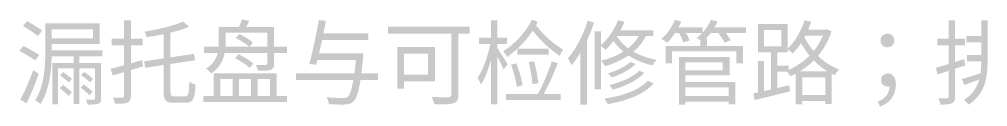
# Model space of a CAD drawing. Header units: millimetres. Extents: x -4600 to 229000, y -4300 to 19460.
# Drawn here: x 82466 to 85345, y -2528 to -2268 of the extents above; entities that cross this region are included whole.
import ezdxf

# ---------------------------------------------------------------- set-up
doc = ezdxf.new("R2010")
doc.units = ezdxf.units.MM
doc.header["$LTSCALE"] = 100
doc.layers.add('A-TEXT', color=7, linetype='Continuous', lineweight=18)

# ---------------------------------------------------------------- blocks, each defined once
blk = doc.blocks.new('A03_SHEET')
at = {"layer": 'A-TEXT'}
h = blk.add_hatch(color=256, dxfattribs=at)
edge = h.paths.add_edge_path()
edge.add_spline(control_points=[(2476.5, -2287.7), (2491.3, -2296.7), (2510.9, -2309.8), (2520.7, -2318)], knot_values=[0, 0, 0, 0, 1, 1, 1, 1], degree=3, periodic=0)
edge.add_line((2520.7, -2318), (2533.3, -2301.4))
edge.add_spline(control_points=[(2533.3, -2301.4), (2522.9, -2293.7), (2503.3, -2281.7), (2488.8, -2273.3)], knot_values=[0, 0, 0, 0, 1, 1, 1, 1], degree=3, periodic=0)
edge.add_line((2488.8, -2273.3), (2476.5, -2287.7))
h = blk.add_hatch(color=256, dxfattribs=at)
edge = h.paths.add_edge_path()
edge.add_line((2777.2, -2270.8), (2777.2, -2325.9))
edge.add_line((2777.2, -2325.9), (2740.1, -2325.9))
edge.add_line((2740.1, -2325.9), (2740.1, -2345))
edge.add_line((2740.1, -2345), (2777.2, -2345))
edge.add_line((2777.2, -2345), (2777.2, -2404.8))
edge.add_spline(control_points=[(2777.2, -2404.8), (2762.2, -2408.9), (2748.3, -2412.4), (2737.1, -2415.1)], knot_values=[0, 0, 0, 0, 1, 1, 1, 1], degree=3, periodic=0)
edge.add_line((2737.1, -2415.1), (2743.1, -2435.1))
edge.add_line((2743.1, -2435.1), (2777.2, -2425.2))
edge.add_line((2777.2, -2425.2), (2777.2, -2495.9))
edge.add_spline(control_points=[(2777.2, -2495.9), (2777.2, -2499.7), (2775.6, -2500.8), (2772, -2501.1)], knot_values=[0, 0, 0, 0, 1, 1, 1, 1], degree=3, periodic=0)
edge.add_spline(control_points=[(2772, -2501.1), (2768.5, -2501.1), (2756.5, -2501.4), (2743.7, -2500.8)], knot_values=[0, 0, 0, 0, 1, 1, 1, 1], degree=3, periodic=0)
edge.add_spline(control_points=[(2743.7, -2500.8), (2746.4, -2506), (2749.1, -2514.5), (2749.9, -2519.6)], knot_values=[0, 0, 0, 0, 1, 1, 1, 1], degree=3, periodic=0)
edge.add_spline(control_points=[(2749.9, -2519.6), (2768.8, -2519.6), (2779.9, -2519.4), (2787.3, -2516.1)], knot_values=[0, 0, 0, 0, 1, 1, 1, 1], degree=3, periodic=0)
edge.add_spline(control_points=[(2787.3, -2516.1), (2794.4, -2512.8), (2797.1, -2507.4), (2797.1, -2495.9)], knot_values=[0, 0, 0, 0, 1, 1, 1, 1], degree=3, periodic=0)
edge.add_line((2797.1, -2495.9), (2797.1, -2419.2))
edge.add_line((2797.1, -2419.2), (2833.4, -2408.3))
edge.add_line((2833.4, -2408.3), (2830.7, -2389.5))
edge.add_line((2830.7, -2389.5), (2797.1, -2399))
edge.add_line((2797.1, -2399), (2797.1, -2345))
edge.add_line((2797.1, -2345), (2831.8, -2345))
edge.add_line((2831.8, -2345), (2831.8, -2325.9))
edge.add_line((2831.8, -2325.9), (2797.1, -2325.9))
edge.add_line((2797.1, -2325.9), (2797.1, -2270.8))
edge.add_line((2797.1, -2270.8), (2777.2, -2270.8))
h = blk.add_hatch(color=256, dxfattribs=at)
edge = h.paths.add_edge_path()
edge.add_line((2836.7, -2393), (2840, -2412.4))
edge.add_line((2840, -2412.4), (2894.5, -2404))
edge.add_line((2894.5, -2404), (2894.5, -2483.4))
edge.add_spline(control_points=[(2894.5, -2483.4), (2894.5, -2509.3), (2900.8, -2516.6), (2923.7, -2516.6), (2928.4, -2516.6), (2955.7, -2516.6), (2960.6, -2516.6), (2982.4, -2516.6), (2987.6, -2503.3), (2989.8, -2462.3)], knot_values=[0, 0, 0, 0, 1, 1, 1, 2, 2, 2, 3, 3, 3, 3], degree=3, periodic=0)
edge.add_spline(control_points=[(2989.8, -2462.3), (2984, -2461), (2975.9, -2457.2), (2970.9, -2453.3)], knot_values=[0, 0, 0, 0, 1, 1, 1, 1], degree=3, periodic=0)
edge.add_spline(control_points=[(2970.9, -2453.3), (2969.8, -2488.5), (2968.5, -2497.3), (2959.2, -2497.3), (2953.5, -2497.3), (2930.8, -2497.3), (2926.5, -2497.3), (2916.6, -2497.3), (2915, -2495.1), (2915, -2483.4)], knot_values=[0, 0, 0, 0, 1, 1, 1, 2, 2, 2, 3, 3, 3, 3], degree=3, periodic=0)
edge.add_line((2915, -2483.4), (2915, -2401))
edge.add_line((2915, -2401), (2988.4, -2389.8))
edge.add_line((2988.4, -2389.8), (2985.1, -2370.9))
edge.add_line((2985.1, -2370.9), (2915, -2381.3))
edge.add_line((2915, -2381.3), (2915, -2307.6))
edge.add_spline(control_points=[(2915, -2307.6), (2935.5, -2302.5), (2954.8, -2296.7), (2970.1, -2290.2)], knot_values=[0, 0, 0, 0, 1, 1, 1, 1], degree=3, periodic=0)
edge.add_line((2970.1, -2290.2), (2952.7, -2274.6))
edge.add_spline(control_points=[(2952.7, -2274.6), (2926.7, -2286.6), (2879.3, -2297.8), (2837.8, -2304.6)], knot_values=[0, 0, 0, 0, 1, 1, 1, 1], degree=3, periodic=0)
edge.add_spline(control_points=[(2837.8, -2304.6), (2840.2, -2309.3), (2843.2, -2316.6), (2844.3, -2321.3)], knot_values=[0, 0, 0, 0, 1, 1, 1, 1], degree=3, periodic=0)
edge.add_spline(control_points=[(2844.3, -2321.3), (2860.4, -2318.8), (2877.6, -2315.8), (2894.5, -2312.3)], knot_values=[0, 0, 0, 0, 1, 1, 1, 1], degree=3, periodic=0)
edge.add_line((2894.5, -2312.3), (2894.5, -2384.3))
edge.add_line((2894.5, -2384.3), (2836.7, -2393))
h = blk.add_hatch(color=256, dxfattribs=at)
edge = h.paths.add_edge_path()
edge.add_spline(control_points=[(3127.3, -2268.1), (3125.4, -2274.6), (3121.8, -2283.6), (3118.3, -2291.3)], knot_values=[0, 0, 0, 0, 1, 1, 1, 1], degree=3, periodic=0)
edge.add_line((3118.3, -2291.3), (3058.5, -2291.3))
edge.add_line((3058.5, -2291.3), (3058.5, -2339.3))
edge.add_line((3058.5, -2339.3), (3058.3, -2349.9))
edge.add_line((3058.3, -2349.9), (3014.6, -2349.9))
edge.add_line((3014.6, -2349.9), (3014.6, -2367.9))
edge.add_line((3014.6, -2367.9), (3055.5, -2367.9))
edge.add_spline(control_points=[(3055.5, -2367.9), (3051.4, -2384.6), (3041.9, -2401.5), (3020.9, -2414.9)], knot_values=[0, 0, 0, 0, 1, 1, 1, 1], degree=3, periodic=0)
edge.add_spline(control_points=[(3020.9, -2414.9), (3025.2, -2417.6), (3032.9, -2425.2), (3035.9, -2429.3)], knot_values=[0, 0, 0, 0, 1, 1, 1, 1], degree=3, periodic=0)
edge.add_spline(control_points=[(3035.9, -2429.3), (3061, -2413), (3071.9, -2390.3), (3076.3, -2367.9)], knot_values=[0, 0, 0, 0, 1, 1, 1, 1], degree=3, periodic=0)
edge.add_line((3076.3, -2367.9), (3202.9, -2367.9))
edge.add_line((3202.9, -2367.9), (3202.9, -2399.9))
edge.add_spline(control_points=[(3202.9, -2399.9), (3202.9, -2402.9), (3201.8, -2404), (3198, -2404)], knot_values=[0, 0, 0, 0, 1, 1, 1, 1], degree=3, periodic=0)
edge.add_spline(control_points=[(3198, -2404), (3194.4, -2404.2), (3181.9, -2404.2), (3168.8, -2404)], knot_values=[0, 0, 0, 0, 1, 1, 1, 1], degree=3, periodic=0)
edge.add_spline(control_points=[(3168.8, -2404), (3171.8, -2408.9), (3174.5, -2416.2), (3175.3, -2421.4)], knot_values=[0, 0, 0, 0, 1, 1, 1, 1], degree=3, periodic=0)
edge.add_spline(control_points=[(3175.3, -2421.4), (3193.9, -2421.4), (3205.9, -2421.4), (3213.2, -2418.4), (3220.9, -2415.4), (3223.3, -2410), (3223.3, -2400.1)], knot_values=[0, 0, 0, 0, 1, 1, 1, 2, 2, 2, 2], degree=3, periodic=0)
edge.add_line((3223.3, -2400.1), (3223.3, -2367.9))
edge.add_line((3223.3, -2367.9), (3261.5, -2367.9))
edge.add_line((3261.5, -2367.9), (3261.5, -2349.9))
edge.add_line((3261.5, -2349.9), (3223.3, -2349.9))
edge.add_line((3223.3, -2349.9), (3223.3, -2291.3))
edge.add_line((3223.3, -2291.3), (3140.4, -2291.3))
edge.add_line((3140.4, -2291.3), (3149.4, -2272.4))
edge.add_line((3149.4, -2272.4), (3127.3, -2268.1))
edge = h.paths.add_edge_path(flags=0)
edge.add_spline(control_points=[(3109, -2323.5), (3123.5, -2330.6), (3140.9, -2341.7), (3149.4, -2349.9)], knot_values=[0, 0, 0, 0, 1, 1, 1, 1], degree=3, periodic=0)
edge.add_line((3149.4, -2349.9), (3078.7, -2349.9))
edge.add_line((3078.7, -2349.9), (3079, -2339.6))
edge.add_line((3079, -2339.6), (3079, -2308.2))
edge.add_line((3079, -2308.2), (3202.9, -2308.2))
edge.add_line((3202.9, -2308.2), (3202.9, -2349.9))
edge.add_line((3202.9, -2349.9), (3149.9, -2349.9))
edge.add_line((3149.9, -2349.9), (3160.3, -2337.4))
edge.add_spline(control_points=[(3160.3, -2337.4), (3151.3, -2328.9), (3133.6, -2318.3), (3119.1, -2311.7)], knot_values=[0, 0, 0, 0, 1, 1, 1, 1], degree=3, periodic=0)
edge.add_line((3119.1, -2311.7), (3109, -2323.5))
edge = h.paths.add_edge_path(flags=0)
edge.add_spline(control_points=[(3107.1, -2383.8), (3122.4, -2391.7), (3141.5, -2404), (3150.8, -2412.7)], knot_values=[0, 0, 0, 0, 1, 1, 1, 1], degree=3, periodic=0)
edge.add_line((3150.8, -2412.7), (3161.1, -2399.6))
edge.add_spline(control_points=[(3161.1, -2399.6), (3151.8, -2390.9), (3132.5, -2379.4), (3117.5, -2372)], knot_values=[0, 0, 0, 0, 1, 1, 1, 1], degree=3, periodic=0)
edge.add_line((3117.5, -2372), (3107.1, -2383.8))
h = blk.add_hatch(color=256, dxfattribs=at)
edge = h.paths.add_edge_path()
edge.add_spline(control_points=[(3356.2, -2270.3), (3349.1, -2311.2), (3336.8, -2367.9), (3327.6, -2401.2)], knot_values=[0, 0, 0, 0, 1, 1, 1, 1], degree=3, periodic=0)
edge.add_line((3327.6, -2401.2), (3348.6, -2403.1))
edge.add_line((3348.6, -2403.1), (3352.1, -2388.9))
edge.add_line((3352.1, -2388.9), (3466.4, -2388.9))
edge.add_spline(control_points=[(3466.4, -2388.9), (3464.8, -2404.2), (3463.4, -2417.3), (3461.8, -2429.1)], knot_values=[0, 0, 0, 0, 1, 1, 1, 1], degree=3, periodic=0)
edge.add_line((3461.8, -2429.1), (3288.3, -2429.1))
edge.add_line((3288.3, -2429.1), (3288.3, -2448.4))
edge.add_line((3288.3, -2448.4), (3458.8, -2448.4))
edge.add_spline(control_points=[(3458.8, -2448.4), (3453.9, -2477.9), (3448.4, -2493.2), (3441.9, -2498.9)], knot_values=[0, 0, 0, 0, 1, 1, 1, 1], degree=3, periodic=0)
edge.add_spline(control_points=[(3441.9, -2498.9), (3438.3, -2501.9), (3434.5, -2502.2), (3427.7, -2502.2), (3420.1, -2502.2), (3399.6, -2502.2), (3378.9, -2500)], knot_values=[0, 0, 0, 0, 1, 1, 1, 2, 2, 2, 2], degree=3, periodic=0)
edge.add_spline(control_points=[(3378.9, -2500), (3382.7, -2505.7), (3385.4, -2514.5), (3385.9, -2520.5)], knot_values=[0, 0, 0, 0, 1, 1, 1, 1], degree=3, periodic=0)
edge.add_spline(control_points=[(3385.9, -2520.5), (3405.6, -2521.8), (3425.2, -2522.1), (3435.1, -2521.6)], knot_values=[0, 0, 0, 0, 1, 1, 1, 1], degree=3, periodic=0)
edge.add_spline(control_points=[(3435.1, -2521.6), (3446, -2520.7), (3452.5, -2518.8), (3459.6, -2512), (3468.3, -2503.5), (3474.4, -2485.3), (3480.1, -2448.4)], knot_values=[0, 0, 0, 0, 1, 1, 1, 2, 2, 2, 2], degree=3, periodic=0)
edge.add_line((3480.1, -2448.4), (3532.5, -2448.4))
edge.add_line((3532.5, -2448.4), (3532.5, -2429.1))
edge.add_line((3532.5, -2429.1), (3482.5, -2429.1))
edge.add_spline(control_points=[(3482.5, -2429.1), (3484.4, -2414.9), (3486.1, -2398.8), (3488, -2379.9), (3488.3, -2376.9), (3488.8, -2369.8), (3488.8, -2369.8)], knot_values=[0, 0, 0, 0, 1, 1, 1, 2, 2, 2, 2], degree=3, periodic=0)
edge.add_line((3488.8, -2369.8), (3356.8, -2369.8))
edge.add_line((3356.8, -2369.8), (3365.8, -2329.5))
edge.add_line((3365.8, -2329.5), (3503.8, -2329.5))
edge.add_line((3503.8, -2329.5), (3503.8, -2309.8))
edge.add_line((3503.8, -2309.8), (3369.8, -2309.8))
edge.add_line((3369.8, -2309.8), (3377.2, -2272.4))
edge.add_line((3377.2, -2272.4), (3356.2, -2270.3))
h = blk.add_hatch(color=256, dxfattribs=at)
edge = h.paths.add_edge_path()
edge.add_line((3868.1, -2270.8), (3868.1, -2322.6))
edge.add_line((3868.1, -2322.6), (3832.6, -2322.6))
edge.add_line((3832.6, -2322.6), (3832.6, -2341.7))
edge.add_line((3832.6, -2341.7), (3866.2, -2341.7))
edge.add_spline(control_points=[(3866.2, -2341.7), (3858.8, -2377.8), (3843.5, -2420.1), (3828.2, -2442.4)], knot_values=[0, 0, 0, 0, 1, 1, 1, 1], degree=3, periodic=0)
edge.add_spline(control_points=[(3828.2, -2442.4), (3831.5, -2447.3), (3836.4, -2456.3), (3838.6, -2462.3)], knot_values=[0, 0, 0, 0, 1, 1, 1, 1], degree=3, periodic=0)
edge.add_spline(control_points=[(3838.6, -2462.3), (3849.5, -2445.4), (3859.9, -2418.1), (3868.1, -2389.8)], knot_values=[0, 0, 0, 0, 1, 1, 1, 1], degree=3, periodic=0)
edge.add_line((3868.1, -2389.8), (3868.1, -2521.6))
edge.add_line((3868.1, -2521.6), (3886.9, -2521.6))
edge.add_line((3886.9, -2521.6), (3886.9, -2379.4))
edge.add_spline(control_points=[(3886.9, -2379.4), (3894, -2392.8), (3901.9, -2408.6), (3905.5, -2417.1)], knot_values=[0, 0, 0, 0, 1, 1, 1, 1], degree=3, periodic=0)
edge.add_line((3905.5, -2417.1), (3917.7, -2402.6))
edge.add_spline(control_points=[(3917.7, -2402.6), (3913.6, -2394.4), (3893.2, -2362.2), (3886.9, -2352.9)], knot_values=[0, 0, 0, 0, 1, 1, 1, 1], degree=3, periodic=0)
edge.add_line((3886.9, -2352.9), (3886.9, -2341.7))
edge.add_line((3886.9, -2341.7), (3915.3, -2341.7))
edge.add_line((3915.3, -2341.7), (3915.3, -2322.6))
edge.add_line((3915.3, -2322.6), (3886.9, -2322.6))
edge.add_line((3886.9, -2322.6), (3886.9, -2270.8))
edge.add_line((3886.9, -2270.8), (3868.1, -2270.8))
h = blk.add_hatch(color=256, dxfattribs=at)
edge = h.paths.add_edge_path()
edge.add_spline(control_points=[(3989.5, -2268.9), (3970.9, -2307.4), (3938.5, -2342), (3904.1, -2363)], knot_values=[0, 0, 0, 0, 1, 1, 1, 1], degree=3, periodic=0)
edge.add_spline(control_points=[(3904.1, -2363), (3907.9, -2367.1), (3913.9, -2375.9), (3916.4, -2379.9)], knot_values=[0, 0, 0, 0, 1, 1, 1, 1], degree=3, periodic=0)
edge.add_spline(control_points=[(3916.4, -2379.9), (3944.2, -2360.6), (3971.5, -2333.3), (3992.2, -2301.9)], knot_values=[0, 0, 0, 0, 1, 1, 1, 1], degree=3, periodic=0)
edge.add_spline(control_points=[(3992.2, -2301.9), (4013.2, -2329.2), (4044.6, -2358.7), (4072.2, -2376.9)], knot_values=[0, 0, 0, 0, 1, 1, 1, 1], degree=3, periodic=0)
edge.add_spline(control_points=[(4072.2, -2376.9), (4074.4, -2371.5), (4079, -2363.3), (4082.8, -2358.4)], knot_values=[0, 0, 0, 0, 1, 1, 1, 1], degree=3, periodic=0)
edge.add_spline(control_points=[(4082.8, -2358.4), (4055, -2342), (4020.9, -2312), (4002, -2285.5)], knot_values=[0, 0, 0, 0, 1, 1, 1, 1], degree=3, periodic=0)
edge.add_line((4002, -2285.5), (4007.5, -2275.4))
edge.add_line((4007.5, -2275.4), (3989.5, -2268.9))
h.paths.add_polyline_path([(3946.9, -2355.4), (3946.9, -2373.1), (4039.4, -2373.1), (4039.4, -2355.4), (3946.9, -2355.4)], flags=0)
h = blk.add_hatch(color=256, dxfattribs=at)
edge = h.paths.add_edge_path()
edge.add_spline(control_points=[(4155.7, -2272.4), (4142.3, -2314.7), (4120.7, -2356.5), (4097, -2383.8)], knot_values=[0, 0, 0, 0, 1, 1, 1, 1], degree=3, periodic=0)
edge.add_spline(control_points=[(4097, -2383.8), (4100.3, -2388.9), (4105.7, -2399.9), (4107.6, -2404.8)], knot_values=[0, 0, 0, 0, 1, 1, 1, 1], degree=3, periodic=0)
edge.add_spline(control_points=[(4107.6, -2404.8), (4116.6, -2394.1), (4125.6, -2381.6), (4133.8, -2367.7)], knot_values=[0, 0, 0, 0, 1, 1, 1, 1], degree=3, periodic=0)
edge.add_line((4133.8, -2367.7), (4133.8, -2521.8))
edge.add_line((4133.8, -2521.8), (4153.2, -2521.8))
edge.add_line((4153.2, -2521.8), (4153.2, -2331.4))
edge.add_spline(control_points=[(4153.2, -2331.4), (4161.4, -2314.2), (4168.8, -2295.9), (4174.5, -2277.6)], knot_values=[0, 0, 0, 0, 1, 1, 1, 1], degree=3, periodic=0)
edge.add_line((4174.5, -2277.6), (4155.7, -2272.4))
h = blk.add_hatch(color=256, dxfattribs=at)
edge = h.paths.add_edge_path()
edge.add_line((4176.7, -2303.3), (4176.7, -2476.5))
edge.add_line((4176.7, -2476.5), (4195, -2476.5))
edge.add_line((4195, -2476.5), (4195, -2348))
edge.add_spline(control_points=[(4195, -2348), (4199.6, -2350.8), (4205.9, -2355.7), (4208.9, -2358.7)], knot_values=[0, 0, 0, 0, 1, 1, 1, 1], degree=3, periodic=0)
edge.add_spline(control_points=[(4208.9, -2358.7), (4217.1, -2351.3), (4225, -2342.6), (4232.3, -2332.5)], knot_values=[0, 0, 0, 0, 1, 1, 1, 1], degree=3, periodic=0)
edge.add_spline(control_points=[(4232.3, -2332.5), (4240, -2343.4), (4249.8, -2354.3), (4261.8, -2364.1)], knot_values=[0, 0, 0, 0, 1, 1, 1, 1], degree=3, periodic=0)
edge.add_spline(control_points=[(4261.8, -2364.1), (4242.7, -2376.4), (4220.3, -2385.1), (4195.5, -2391.4)], knot_values=[0, 0, 0, 0, 1, 1, 1, 1], degree=3, periodic=0)
edge.add_spline(control_points=[(4195.5, -2391.4), (4199, -2395.2), (4205.3, -2403.4), (4207.5, -2407.8)], knot_values=[0, 0, 0, 0, 1, 1, 1, 1], degree=3, periodic=0)
edge.add_spline(control_points=[(4207.5, -2407.8), (4233.2, -2399.9), (4256.9, -2389.5), (4277.1, -2375.6)], knot_values=[0, 0, 0, 0, 1, 1, 1, 1], degree=3, periodic=0)
edge.add_spline(control_points=[(4277.1, -2375.6), (4296.5, -2388.4), (4320.2, -2398.8), (4348.6, -2405.3)], knot_values=[0, 0, 0, 0, 1, 1, 1, 1], degree=3, periodic=0)
edge.add_spline(control_points=[(4348.6, -2405.3), (4351, -2400.1), (4356.2, -2392.8), (4360, -2388.7)], knot_values=[0, 0, 0, 0, 1, 1, 1, 1], degree=3, periodic=0)
edge.add_spline(control_points=[(4360, -2388.7), (4333.3, -2383.8), (4310.4, -2375), (4291.8, -2364.4)], knot_values=[0, 0, 0, 0, 1, 1, 1, 1], degree=3, periodic=0)
edge.add_spline(control_points=[(4291.8, -2364.4), (4307.1, -2351.3), (4319.6, -2336), (4328.9, -2317.7)], knot_values=[0, 0, 0, 0, 1, 1, 1, 1], degree=3, periodic=0)
edge.add_line((4328.9, -2317.7), (4351.3, -2317.7))
edge.add_line((4351.3, -2317.7), (4351.3, -2300.5))
edge.add_line((4351.3, -2300.5), (4253.1, -2300.5))
edge.add_spline(control_points=[(4253.1, -2300.5), (4257.7, -2292.4), (4261.5, -2283.9), (4265.1, -2275.4)], knot_values=[0, 0, 0, 0, 1, 1, 1, 1], degree=3, periodic=0)
edge.add_line((4265.1, -2275.4), (4246.2, -2270.5))
edge.add_spline(control_points=[(4246.2, -2270.5), (4235.1, -2299.2), (4216.2, -2326.7), (4195, -2345)], knot_values=[0, 0, 0, 0, 1, 1, 1, 1], degree=3, periodic=0)
edge.add_line((4195, -2345), (4195, -2303.3))
edge.add_line((4195, -2303.3), (4176.7, -2303.3))
edge = h.paths.add_edge_path(flags=0)
edge.add_spline(control_points=[(4308.7, -2421.1), (4290.2, -2440.5), (4254.2, -2455.8), (4219.5, -2463.7)], knot_values=[0, 0, 0, 0, 1, 1, 1, 1], degree=3, periodic=0)
edge.add_spline(control_points=[(4219.5, -2463.7), (4223.6, -2467.5), (4227.7, -2473.3), (4230.2, -2477.4)], knot_values=[0, 0, 0, 0, 1, 1, 1, 1], degree=3, periodic=0)
edge.add_spline(control_points=[(4230.2, -2477.4), (4267, -2467.5), (4303.3, -2450.3), (4324, -2427.4)], knot_values=[0, 0, 0, 0, 1, 1, 1, 1], degree=3, periodic=0)
edge.add_line((4324, -2427.4), (4308.7, -2421.1))
edge = h.paths.add_edge_path(flags=0)
edge.add_spline(control_points=[(4282.5, -2394.7), (4267.8, -2408.9), (4240.2, -2421.7), (4216, -2429.1)], knot_values=[0, 0, 0, 0, 1, 1, 1, 1], degree=3, periodic=0)
edge.add_spline(control_points=[(4216, -2429.1), (4219.8, -2432.3), (4224.7, -2437.2), (4227.4, -2441.3)], knot_values=[0, 0, 0, 0, 1, 1, 1, 1], degree=3, periodic=0)
edge.add_spline(control_points=[(4227.4, -2441.3), (4253.3, -2432.6), (4281.4, -2418.4), (4298.1, -2401.2)], knot_values=[0, 0, 0, 0, 1, 1, 1, 1], degree=3, periodic=0)
edge.add_line((4298.1, -2401.2), (4282.5, -2394.7))
edge = h.paths.add_edge_path(flags=0)
edge.add_line((4243, -2317.7), (4307.4, -2317.7))
edge.add_spline(control_points=[(4307.4, -2317.7), (4299.5, -2331.9), (4288.8, -2343.9), (4276, -2354)], knot_values=[0, 0, 0, 0, 1, 1, 1, 1], degree=3, periodic=0)
edge.add_spline(control_points=[(4276, -2354), (4261.3, -2343.1), (4250.1, -2330.8), (4242.4, -2318.6)], knot_values=[0, 0, 0, 0, 1, 1, 1, 1], degree=3, periodic=0)
edge.add_line((4242.4, -2318.6), (4243, -2317.7))
h = blk.add_hatch(color=256, dxfattribs=at)
edge = h.paths.add_edge_path()
edge.add_spline(control_points=[(4522.1, -2269.4), (4516.6, -2283.1), (4508.2, -2296.2), (4497.8, -2307.4)], knot_values=[0, 0, 0, 0, 1, 1, 1, 1], degree=3, periodic=0)
edge.add_line((4497.8, -2307.4), (4497.8, -2291.8))
edge.add_line((4497.8, -2291.8), (4425.8, -2291.8))
edge.add_spline(control_points=[(4425.8, -2291.8), (4428.8, -2286.1), (4431.5, -2280.4), (4434, -2274.6)], knot_values=[0, 0, 0, 0, 1, 1, 1, 1], degree=3, periodic=0)
edge.add_line((4434, -2274.6), (4414.9, -2269.4))
edge.add_spline(control_points=[(4414.9, -2269.4), (4406.4, -2291), (4391.4, -2312.3), (4375.3, -2326.5)], knot_values=[0, 0, 0, 0, 1, 1, 1, 1], degree=3, periodic=0)
edge.add_spline(control_points=[(4375.3, -2326.5), (4379.9, -2328.9), (4388.4, -2334.7), (4392.2, -2337.7)], knot_values=[0, 0, 0, 0, 1, 1, 1, 1], degree=3, periodic=0)
edge.add_spline(control_points=[(4392.2, -2337.7), (4400.1, -2329.7), (4408.3, -2319.6), (4415.7, -2308.5)], knot_values=[0, 0, 0, 0, 1, 1, 1, 1], degree=3, periodic=0)
edge.add_line((4415.7, -2308.5), (4427.1, -2308.5))
edge.add_spline(control_points=[(4427.1, -2308.5), (4432.6, -2317.7), (4438.1, -2329.2), (4440, -2336.6)], knot_values=[0, 0, 0, 0, 1, 1, 1, 1], degree=3, periodic=0)
edge.add_line((4440, -2336.6), (4458.8, -2331.1))
edge.add_spline(control_points=[(4458.8, -2331.1), (4456.6, -2324.8), (4452.5, -2316.4), (4447.9, -2308.5)], knot_values=[0, 0, 0, 0, 1, 1, 1, 1], degree=3, periodic=0)
edge.add_line((4447.9, -2308.5), (4496.7, -2308.5))
edge.add_spline(control_points=[(4496.7, -2308.5), (4491.3, -2314.2), (4485.5, -2319.4), (4479.5, -2323.7)], knot_values=[0, 0, 0, 0, 1, 1, 1, 1], degree=3, periodic=0)
edge.add_line((4479.5, -2323.7), (4490.7, -2329.7))
edge.add_line((4490.7, -2329.7), (4490.7, -2347.5))
edge.add_line((4490.7, -2347.5), (4387.3, -2347.5))
edge.add_line((4387.3, -2347.5), (4387.3, -2398.8))
edge.add_line((4387.3, -2398.8), (4406.7, -2398.8))
edge.add_line((4406.7, -2398.8), (4406.7, -2363.6))
edge.add_line((4406.7, -2363.6), (4597.7, -2363.6))
edge.add_line((4597.7, -2363.6), (4597.7, -2398.8))
edge.add_line((4597.7, -2398.8), (4617.6, -2398.8))
edge.add_line((4617.6, -2398.8), (4617.6, -2347.5))
edge.add_line((4617.6, -2347.5), (4510.6, -2347.5))
edge.add_line((4510.6, -2347.5), (4510.6, -2325.9))
edge.add_line((4510.6, -2325.9), (4506.3, -2325.9))
edge.add_spline(control_points=[(4506.3, -2325.9), (4511.7, -2320.7), (4516.9, -2314.7), (4521.8, -2308.5)], knot_values=[0, 0, 0, 0, 1, 1, 1, 1], degree=3, periodic=0)
edge.add_line((4521.8, -2308.5), (4543.7, -2308.5))
edge.add_spline(control_points=[(4543.7, -2308.5), (4551.3, -2317.7), (4558.9, -2329.7), (4562.5, -2337.4)], knot_values=[0, 0, 0, 0, 1, 1, 1, 1], degree=3, periodic=0)
edge.add_line((4562.5, -2337.4), (4581, -2331.1))
edge.add_spline(control_points=[(4581, -2331.1), (4578, -2324.8), (4572.3, -2316.1), (4566, -2308.5)], knot_values=[0, 0, 0, 0, 1, 1, 1, 1], degree=3, periodic=0)
edge.add_line((4566, -2308.5), (4626.1, -2308.5))
edge.add_line((4626.1, -2308.5), (4626.1, -2291.8))
edge.add_line((4626.1, -2291.8), (4533, -2291.8))
edge.add_spline(control_points=[(4533, -2291.8), (4536.3, -2286.1), (4539.3, -2280.4), (4541.7, -2274.4)], knot_values=[0, 0, 0, 0, 1, 1, 1, 1], degree=3, periodic=0)
edge.add_line((4541.7, -2274.4), (4522.1, -2269.4))
h = blk.add_hatch(color=256, dxfattribs=at)
edge = h.paths.add_edge_path()
edge.add_line((4648.2, -2488.5), (4651.7, -2508.5))
edge.add_spline(control_points=[(4651.7, -2508.5), (4680.6, -2501.6), (4719.9, -2492.1), (4757.3, -2482.5)], knot_values=[0, 0, 0, 0, 1, 1, 1, 1], degree=3, periodic=0)
edge.add_line((4757.3, -2482.5), (4755.4, -2464.3))
edge.add_line((4755.4, -2464.3), (4719.4, -2472.7))
edge.add_line((4719.4, -2472.7), (4719.4, -2423.9))
edge.add_line((4719.4, -2423.9), (4748.3, -2423.9))
edge.add_spline(control_points=[(4748.3, -2423.9), (4752.1, -2427.7), (4755.9, -2433.4), (4758.1, -2437.5)], knot_values=[0, 0, 0, 0, 1, 1, 1, 1], degree=3, periodic=0)
edge.add_spline(control_points=[(4758.1, -2437.5), (4763.6, -2435.1), (4769, -2432.6), (4774.5, -2429.6)], knot_values=[0, 0, 0, 0, 1, 1, 1, 1], degree=3, periodic=0)
edge.add_line((4774.5, -2429.6), (4774.5, -2521.3))
edge.add_line((4774.5, -2521.3), (4793.6, -2521.3))
edge.add_line((4793.6, -2521.3), (4793.6, -2511.2))
edge.add_line((4793.6, -2511.2), (4862.3, -2511.2))
edge.add_line((4862.3, -2511.2), (4862.3, -2520.5))
edge.add_line((4862.3, -2520.5), (4881.7, -2520.5))
edge.add_line((4881.7, -2520.5), (4881.7, -2430.2))
edge.add_line((4881.7, -2430.2), (4890.5, -2434.2))
edge.add_spline(control_points=[(4890.5, -2434.2), (4893.5, -2428.8), (4899.2, -2420.9), (4903.3, -2417.1)], knot_values=[0, 0, 0, 0, 1, 1, 1, 1], degree=3, periodic=0)
edge.add_spline(control_points=[(4903.3, -2417.1), (4878.4, -2407.8), (4857.7, -2393.3), (4840.5, -2376.7)], knot_values=[0, 0, 0, 0, 1, 1, 1, 1], degree=3, periodic=0)
edge.add_spline(control_points=[(4840.5, -2376.7), (4858, -2356.2), (4871.9, -2331.9), (4880.9, -2303.5)], knot_values=[0, 0, 0, 0, 1, 1, 1, 1], degree=3, periodic=0)
edge.add_line((4880.9, -2303.5), (4868.1, -2297.8))
edge.add_line((4868.1, -2297.8), (4864.3, -2298.6))
edge.add_line((4864.3, -2298.6), (4811.3, -2298.6))
edge.add_spline(control_points=[(4811.3, -2298.6), (4814.6, -2291), (4817.3, -2283.4), (4820.1, -2275.4)], knot_values=[0, 0, 0, 0, 1, 1, 1, 1], degree=3, periodic=0)
edge.add_line((4820.1, -2275.4), (4800.7, -2270.5))
edge.add_spline(control_points=[(4800.7, -2270.5), (4790.3, -2303.5), (4772.3, -2334.7), (4750.8, -2354.8)], knot_values=[0, 0, 0, 0, 1, 1, 1, 1], degree=3, periodic=0)
edge.add_line((4750.8, -2354.8), (4750.8, -2282.3))
edge.add_line((4750.8, -2282.3), (4662.1, -2282.3))
edge.add_line((4662.1, -2282.3), (4662.1, -2366.3))
edge.add_line((4662.1, -2366.3), (4700.8, -2366.3))
edge.add_line((4700.8, -2366.3), (4700.8, -2477.1))
edge.add_line((4700.8, -2477.1), (4679.5, -2482))
edge.add_line((4679.5, -2482), (4679.5, -2392))
edge.add_line((4679.5, -2392), (4662.1, -2392))
edge.add_line((4662.1, -2392), (4662.1, -2485.8))
edge.add_line((4662.1, -2485.8), (4648.2, -2488.5))
edge = h.paths.add_edge_path(flags=0)
edge.add_spline(control_points=[(4815.1, -2376.1), (4796.9, -2394.7), (4775.3, -2409.1), (4753.5, -2418.7)], knot_values=[0, 0, 0, 0, 1, 1, 1, 1], degree=3, periodic=0)
edge.add_line((4753.5, -2418.7), (4753.5, -2405.6))
edge.add_line((4753.5, -2405.6), (4719.4, -2405.6))
edge.add_line((4719.4, -2405.6), (4719.4, -2366.3))
edge.add_line((4719.4, -2366.3), (4750.8, -2366.3))
edge.add_line((4750.8, -2366.3), (4750.8, -2357.6))
edge.add_spline(control_points=[(4750.8, -2357.6), (4755.4, -2360.8), (4762.2, -2366.6), (4765.2, -2369.8)], knot_values=[0, 0, 0, 0, 1, 1, 1, 1], degree=3, periodic=0)
edge.add_spline(control_points=[(4765.2, -2369.8), (4773.9, -2361.1), (4782.4, -2350.5), (4790, -2338.5)], knot_values=[0, 0, 0, 0, 1, 1, 1, 1], degree=3, periodic=0)
edge.add_spline(control_points=[(4790, -2338.5), (4796.9, -2350.8), (4805, -2363.6), (4815.1, -2376.1)], knot_values=[0, 0, 0, 0, 1, 1, 1, 1], degree=3, periodic=0)
h.paths.add_polyline_path([(4793.6, -2493.2), (4793.6, -2440.5), (4862.3, -2440.5), (4862.3, -2493.2), (4793.6, -2493.2)], flags=0)
edge = h.paths.add_edge_path(flags=0)
edge.add_spline(control_points=[(4786.8, -2422.8), (4801.2, -2413.8), (4815.4, -2403.1), (4828, -2390.3)], knot_values=[0, 0, 0, 0, 1, 1, 1, 1], degree=3, periodic=0)
edge.add_spline(control_points=[(4828, -2390.3), (4839.7, -2402.3), (4853.1, -2413.5), (4868.3, -2422.8)], knot_values=[0, 0, 0, 0, 1, 1, 1, 1], degree=3, periodic=0)
edge.add_line((4868.3, -2422.8), (4786.8, -2422.8))
edge = h.paths.add_edge_path(flags=0)
edge.add_spline(control_points=[(4855.3, -2316.6), (4848.2, -2333.6), (4838.6, -2348.8), (4827.4, -2362.5)], knot_values=[0, 0, 0, 0, 1, 1, 1, 1], degree=3, periodic=0)
edge.add_spline(control_points=[(4827.4, -2362.5), (4816, -2349.1), (4807, -2334.9), (4800.4, -2321.3)], knot_values=[0, 0, 0, 0, 1, 1, 1, 1], degree=3, periodic=0)
edge.add_line((4800.4, -2321.3), (4802.9, -2316.6))
edge.add_line((4802.9, -2316.6), (4855.3, -2316.6))
h.paths.add_polyline_path([(4680.4, -2300.3), (4731.9, -2300.3), (4731.9, -2348.3), (4680.4, -2348.3), (4680.4, -2300.3)], flags=0)
h = blk.add_hatch(color=256, dxfattribs=at)
edge = h.paths.add_edge_path()
edge.add_line((5229.1, -2271.1), (5229.1, -2325.9))
edge.add_line((5229.1, -2325.9), (5195, -2325.9))
edge.add_line((5195, -2325.9), (5195, -2345))
edge.add_line((5195, -2345), (5229.1, -2345))
edge.add_line((5229.1, -2345), (5229.1, -2401))
edge.add_line((5229.1, -2401), (5191.1, -2412.4))
edge.add_line((5191.1, -2412.4), (5196.3, -2432.1))
edge.add_line((5196.3, -2432.1), (5229.1, -2421.4))
edge.add_line((5229.1, -2421.4), (5229.1, -2498.1))
edge.add_spline(control_points=[(5229.1, -2498.1), (5229.1, -2501.9), (5227.7, -2503), (5224.4, -2503)], knot_values=[0, 0, 0, 0, 1, 1, 1, 1], degree=3, periodic=0)
edge.add_spline(control_points=[(5224.4, -2503), (5221.1, -2503.3), (5210.5, -2503.3), (5198.8, -2502.7)], knot_values=[0, 0, 0, 0, 1, 1, 1, 1], degree=3, periodic=0)
edge.add_spline(control_points=[(5198.8, -2502.7), (5201.2, -2508.5), (5204, -2516.9), (5204.5, -2521.8)], knot_values=[0, 0, 0, 0, 1, 1, 1, 1], degree=3, periodic=0)
edge.add_spline(control_points=[(5204.5, -2521.8), (5222, -2522.1), (5232.3, -2521.3), (5238.9, -2518)], knot_values=[0, 0, 0, 0, 1, 1, 1, 1], degree=3, periodic=0)
edge.add_spline(control_points=[(5238.9, -2518), (5245.7, -2515), (5248.2, -2509.3), (5248.2, -2498.1)], knot_values=[0, 0, 0, 0, 1, 1, 1, 1], degree=3, periodic=0)
edge.add_line((5248.2, -2498.1), (5248.2, -2415.1))
edge.add_line((5248.2, -2415.1), (5278.2, -2405.3))
edge.add_line((5278.2, -2405.3), (5275.2, -2386.5))
edge.add_line((5275.2, -2386.5), (5248.2, -2395))
edge.add_line((5248.2, -2395), (5248.2, -2345))
edge.add_line((5248.2, -2345), (5277.6, -2345))
edge.add_line((5277.6, -2345), (5277.6, -2325.9))
edge.add_line((5277.6, -2325.9), (5248.2, -2325.9))
edge.add_line((5248.2, -2325.9), (5248.2, -2271.1))
edge.add_line((5248.2, -2271.1), (5229.1, -2271.1))
h = blk.add_hatch(color=256, dxfattribs=at)
edge = h.paths.add_edge_path()
edge.add_line((5268.1, -2445.7), (5276, -2463.4))
edge.add_line((5276, -2463.4), (5319.9, -2447.3))
edge.add_spline(control_points=[(5319.9, -2447.3), (5313.4, -2470.8), (5300.3, -2491.5), (5274.6, -2508.5)], knot_values=[0, 0, 0, 0, 1, 1, 1, 1], degree=3, periodic=0)
edge.add_spline(control_points=[(5274.6, -2508.5), (5279, -2511.7), (5285.8, -2518), (5289.1, -2522.1)], knot_values=[0, 0, 0, 0, 1, 1, 1, 1], degree=3, periodic=0)
edge.add_spline(control_points=[(5289.1, -2522.1), (5338.7, -2488.5), (5345, -2440.5), (5345, -2385.9)], knot_values=[0, 0, 0, 0, 1, 1, 1, 1], degree=3, periodic=0)
edge.add_line((5345, -2385.9), (5345, -2270.8))
edge.add_line((5345, -2270.8), (5326.2, -2270.8))
edge.add_line((5326.2, -2270.8), (5326.2, -2317.5))
edge.add_line((5326.2, -2317.5), (5281.4, -2317.5))
edge.add_line((5281.4, -2317.5), (5281.4, -2336.3))
edge.add_line((5281.4, -2336.3), (5326.2, -2336.3))
edge.add_line((5326.2, -2336.3), (5326.2, -2374.5))
edge.add_line((5326.2, -2374.5), (5283.4, -2374.5))
edge.add_line((5283.4, -2374.5), (5283.4, -2393))
edge.add_line((5283.4, -2393), (5326.2, -2393))
edge.add_spline(control_points=[(5326.2, -2393), (5325.9, -2405.3), (5325.4, -2417.3), (5323.7, -2428.5)], knot_values=[0, 0, 0, 0, 1, 1, 1, 1], degree=3, periodic=0)
edge.add_spline(control_points=[(5323.7, -2428.5), (5303, -2435.3), (5282.8, -2441.9), (5268.1, -2445.7)], knot_values=[0, 0, 0, 0, 1, 1, 1, 1], degree=3, periodic=0)
h = blk.add_hatch(color=256, dxfattribs=at)
edge = h.paths.add_edge_path()
edge.add_line((2542.8, -2280.4), (2542.8, -2359.5))
edge.add_spline(control_points=[(2542.8, -2359.5), (2542.8, -2404), (2540.4, -2465.6), (2512.6, -2509.3)], knot_values=[0, 0, 0, 0, 1, 1, 1, 1], degree=3, periodic=0)
edge.add_spline(control_points=[(2512.6, -2509.3), (2517.2, -2511.5), (2525.4, -2516.9), (2528.6, -2520.5)], knot_values=[0, 0, 0, 0, 1, 1, 1, 1], degree=3, periodic=0)
edge.add_spline(control_points=[(2528.6, -2520.5), (2554.6, -2480.1), (2560.6, -2422.8), (2561.7, -2377.8)], knot_values=[0, 0, 0, 0, 1, 1, 1, 1], degree=3, periodic=0)
edge.add_line((2561.7, -2377.8), (2626.9, -2377.8))
edge.add_line((2626.9, -2377.8), (2626.9, -2398.5))
edge.add_line((2626.9, -2398.5), (2564.1, -2398.5))
edge.add_line((2564.1, -2398.5), (2564.1, -2521.6))
edge.add_line((2564.1, -2521.6), (2581, -2521.6))
edge.add_line((2581, -2521.6), (2581, -2414.3))
edge.add_line((2581, -2414.3), (2626.9, -2414.3))
edge.add_line((2626.9, -2414.3), (2626.9, -2519.9))
edge.add_line((2626.9, -2519.9), (2644.1, -2519.9))
edge.add_line((2644.1, -2519.9), (2644.1, -2414.3))
edge.add_line((2644.1, -2414.3), (2691, -2414.3))
edge.add_line((2691, -2414.3), (2691, -2503.5))
edge.add_spline(control_points=[(2691, -2503.5), (2691, -2506.5), (2689.9, -2507.4), (2686.9, -2507.6)], knot_values=[0, 0, 0, 0, 1, 1, 1, 1], degree=3, periodic=0)
edge.add_spline(control_points=[(2686.9, -2507.6), (2684.2, -2507.6), (2674.4, -2507.6), (2663.2, -2507.4)], knot_values=[0, 0, 0, 0, 1, 1, 1, 1], degree=3, periodic=0)
edge.add_spline(control_points=[(2663.2, -2507.4), (2665.3, -2511.5), (2667.5, -2517.5), (2668.3, -2521.8)], knot_values=[0, 0, 0, 0, 1, 1, 1, 1], degree=3, periodic=0)
edge.add_spline(control_points=[(2668.3, -2521.8), (2684.2, -2521.8), (2694.5, -2521.8), (2700.8, -2519.1)], knot_values=[0, 0, 0, 0, 1, 1, 1, 1], degree=3, periodic=0)
edge.add_spline(control_points=[(2700.8, -2519.1), (2706.8, -2516.6), (2708.7, -2512.3), (2708.7, -2503.5)], knot_values=[0, 0, 0, 0, 1, 1, 1, 1], degree=3, periodic=0)
edge.add_line((2708.7, -2503.5), (2708.7, -2398.5))
edge.add_line((2708.7, -2398.5), (2644.1, -2398.5))
edge.add_line((2644.1, -2398.5), (2644.1, -2377.8))
edge.add_line((2644.1, -2377.8), (2712.8, -2377.8))
edge.add_line((2712.8, -2377.8), (2712.8, -2360.8))
edge.add_line((2712.8, -2360.8), (2561.9, -2360.8))
edge.add_line((2561.9, -2360.8), (2561.9, -2359.5))
edge.add_line((2561.9, -2359.5), (2561.9, -2341.2))
edge.add_line((2561.9, -2341.2), (2704.1, -2341.2))
edge.add_line((2704.1, -2341.2), (2704.1, -2280.4))
edge.add_line((2704.1, -2280.4), (2542.8, -2280.4))
h.paths.add_polyline_path([(2561.9, -2297.5), (2684.4, -2297.5), (2684.4, -2324.3), (2561.9, -2324.3), (2561.9, -2297.5)], flags=0)
edge = h.paths.add_edge_path(flags=0)
edge.add_spline(control_points=[(2647.6, -2471.1), (2656.6, -2477.9), (2668.1, -2487.7), (2674.1, -2494)], knot_values=[0, 0, 0, 0, 1, 1, 1, 1], degree=3, periodic=0)
edge.add_line((2674.1, -2494), (2683.4, -2483.1))
edge.add_spline(control_points=[(2683.4, -2483.1), (2677.4, -2477.4), (2665.6, -2468.3), (2656.6, -2461.8)], knot_values=[0, 0, 0, 0, 1, 1, 1, 1], degree=3, periodic=0)
edge.add_line((2656.6, -2461.8), (2647.6, -2471.1))
edge = h.paths.add_edge_path(flags=0)
edge.add_spline(control_points=[(2585.9, -2472.7), (2595, -2479.8), (2606.4, -2489.9), (2612.1, -2495.9)], knot_values=[0, 0, 0, 0, 1, 1, 1, 1], degree=3, periodic=0)
edge.add_line((2612.1, -2495.9), (2621.7, -2485.3))
edge.add_spline(control_points=[(2621.7, -2485.3), (2616, -2479.5), (2604.2, -2470), (2595.2, -2463.7)], knot_values=[0, 0, 0, 0, 1, 1, 1, 1], degree=3, periodic=0)
edge.add_line((2595.2, -2463.7), (2585.9, -2472.7))
edge = h.paths.add_edge_path(flags=0)
edge.add_spline(control_points=[(2649.2, -2434.2), (2658.3, -2440.5), (2670, -2450.1), (2676, -2455.8)], knot_values=[0, 0, 0, 0, 1, 1, 1, 1], degree=3, periodic=0)
edge.add_line((2676, -2455.8), (2684.4, -2445.2))
edge.add_spline(control_points=[(2684.4, -2445.2), (2678.7, -2439.7), (2667, -2430.7), (2658, -2424.7)], knot_values=[0, 0, 0, 0, 1, 1, 1, 1], degree=3, periodic=0)
edge.add_line((2658, -2424.7), (2649.2, -2434.2))
edge = h.paths.add_edge_path(flags=0)
edge.add_spline(control_points=[(2586.8, -2435.1), (2595.5, -2441.3), (2607, -2450.3), (2613, -2456.1)], knot_values=[0, 0, 0, 0, 1, 1, 1, 1], degree=3, periodic=0)
edge.add_line((2613, -2456.1), (2622, -2444.9))
edge.add_spline(control_points=[(2622, -2444.9), (2616, -2440), (2604.5, -2431), (2595.8, -2425.2)], knot_values=[0, 0, 0, 0, 1, 1, 1, 1], degree=3, periodic=0)
edge.add_line((2595.8, -2425.2), (2586.8, -2435.1))
h = blk.add_hatch(color=256, dxfattribs=at)
edge = h.paths.add_edge_path()
edge.add_line((3561.7, -2290.2), (3561.7, -2310.6))
edge.add_line((3561.7, -2310.6), (3750.2, -2310.6))
edge.add_line((3750.2, -2310.6), (3750.2, -2492.1))
edge.add_spline(control_points=[(3750.2, -2492.1), (3750.2, -2497.8), (3748.3, -2499.5), (3742.3, -2500)], knot_values=[0, 0, 0, 0, 1, 1, 1, 1], degree=3, periodic=0)
edge.add_spline(control_points=[(3742.3, -2500), (3735.7, -2500), (3713.4, -2500.3), (3691.5, -2499.2)], knot_values=[0, 0, 0, 0, 1, 1, 1, 1], degree=3, periodic=0)
edge.add_spline(control_points=[(3691.5, -2499.2), (3694.8, -2505.2), (3698.6, -2515.3), (3700, -2521.3)], knot_values=[0, 0, 0, 0, 1, 1, 1, 1], degree=3, periodic=0)
edge.add_spline(control_points=[(3700, -2521.3), (3727, -2521.3), (3746.1, -2521.3), (3757, -2517.7), (3767.7, -2514.2), (3771.5, -2507.1), (3771.5, -2492.4)], knot_values=[0, 0, 0, 0, 1, 1, 1, 2, 2, 2, 2], degree=3, periodic=0)
edge.add_line((3771.5, -2492.4), (3771.5, -2310.6))
edge.add_line((3771.5, -2310.6), (3805, -2310.6))
edge.add_line((3805, -2310.6), (3805, -2290.2))
edge.add_line((3805, -2290.2), (3561.7, -2290.2))
h.paths.add_polyline_path([(3589.5, -2350.8), (3589.5, -2474.6), (3609.4, -2474.6), (3609.4, -2452.8), (3701.4, -2452.8), (3701.4, -2350.8), (3589.5, -2350.8)], flags=0)
h.paths.add_polyline_path([(3609.4, -2370.4), (3681.2, -2370.4), (3681.2, -2433.2), (3609.4, -2433.2), (3609.4, -2370.4)], flags=0)
h = blk.add_hatch(color=256, dxfattribs=at)
edge = h.paths.add_edge_path()
edge.add_spline(control_points=[(5047.1, -2351.6), (5058, -2351.6), (5067.8, -2343.7), (5067.8, -2331.1), (5067.8, -2318.6), (5058, -2310.6), (5047.1, -2310.6), (5036.2, -2310.6), (5026.3, -2318.6), (5026.3, -2331.1), (5026.3, -2343.7), (5036.2, -2351.6), (5047.1, -2351.6)], knot_values=[0, 0, 0, 0, 1, 1, 1, 2, 2, 2, 3, 3, 3, 4, 4, 4, 4], degree=3, periodic=0)
h = blk.add_hatch(color=256, dxfattribs=at)
edge = h.paths.add_edge_path()
edge.add_spline(control_points=[(2465.6, -2361.9), (2481.2, -2370.4), (2502.2, -2382.7), (2512.6, -2390.3)], knot_values=[0, 0, 0, 0, 1, 1, 1, 1], degree=3, periodic=0)
edge.add_line((2512.6, -2390.3), (2524.6, -2373.7))
edge.add_spline(control_points=[(2524.6, -2373.7), (2513.6, -2366.6), (2492.6, -2354.8), (2477.4, -2347.5)], knot_values=[0, 0, 0, 0, 1, 1, 1, 1], degree=3, periodic=0)
edge.add_line((2477.4, -2347.5), (2465.6, -2361.9))
h = blk.add_hatch(color=256, dxfattribs=at)
h.paths.add_polyline_path([(4426.9, -2380.5), (4426.9, -2522.1), (4446.2, -2522.1), (4446.2, -2512.8), (4574.8, -2512.8), (4574.8, -2521.6), (4595.2, -2521.6), (4595.2, -2454.2), (4446.2, -2454.2), (4446.2, -2435.3), (4577.8, -2435.3), (4577.8, -2380.5), (4426.9, -2380.5)])
h.paths.add_polyline_path([(4574.8, -2496.7), (4446.2, -2496.7), (4446.2, -2470.3), (4574.8, -2470.3), (4574.8, -2496.7)], flags=0)
h.paths.add_polyline_path([(4446.2, -2396.3), (4557.3, -2396.3), (4557.3, -2419.8), (4446.2, -2419.8), (4446.2, -2396.3)], flags=0)
h = blk.add_hatch(color=256, dxfattribs=at)
edge = h.paths.add_edge_path()
edge.add_line((3912.8, -2490.5), (3912.8, -2508.7))
edge.add_line((3912.8, -2508.7), (4075.2, -2508.7))
edge.add_line((4075.2, -2508.7), (4075.2, -2490.5))
edge.add_line((4075.2, -2490.5), (4025, -2490.5))
edge.add_spline(control_points=[(4025, -2490.5), (4039.2, -2464.8), (4055.5, -2427.7), (4067, -2398.2)], knot_values=[0, 0, 0, 0, 1, 1, 1, 1], degree=3, periodic=0)
edge.add_line((4067, -2398.2), (4049, -2393.3))
edge.add_spline(control_points=[(4049, -2393.3), (4039.4, -2422.5), (4022.2, -2464.3), (4007.5, -2490.5)], knot_values=[0, 0, 0, 0, 1, 1, 1, 1], degree=3, periodic=0)
edge.add_line((4007.5, -2490.5), (3912.8, -2490.5))
edge = h.paths.add_edge_path(flags=0)
edge.add_spline(control_points=[(3927.6, -2403.1), (3935.2, -2423.9), (3942.8, -2451.2), (3945, -2469.2)], knot_values=[0, 0, 0, 0, 1, 1, 1, 1], degree=3, periodic=0)
edge.add_line((3945, -2469.2), (3961.9, -2464.3))
edge.add_spline(control_points=[(3961.9, -2464.3), (3959.5, -2446.8), (3951.8, -2419.8), (3943.7, -2399)], knot_values=[0, 0, 0, 0, 1, 1, 1, 1], degree=3, periodic=0)
edge.add_line((3943.7, -2399), (3927.6, -2403.1))
edge = h.paths.add_edge_path(flags=0)
edge.add_spline(control_points=[(3980.5, -2395.5), (3985.4, -2416.2), (3990, -2443.2), (3991.4, -2461.3)], knot_values=[0, 0, 0, 0, 1, 1, 1, 1], degree=3, periodic=0)
edge.add_line((3991.4, -2461.3), (4008.6, -2458.3))
edge.add_spline(control_points=[(4008.6, -2458.3), (4007, -2440.5), (4002, -2414.1), (3996.6, -2393.3)], knot_values=[0, 0, 0, 0, 1, 1, 1, 1], degree=3, periodic=0)
edge.add_line((3996.6, -2393.3), (3980.5, -2395.5))
h = blk.add_hatch(color=256, dxfattribs=at)
edge = h.paths.add_edge_path()
edge.add_line((2468.6, -2507.4), (2487.2, -2518.3))
edge.add_spline(control_points=[(2487.2, -2518.3), (2499.2, -2492.9), (2513.1, -2459.3), (2523.2, -2430.4)], knot_values=[0, 0, 0, 0, 1, 1, 1, 1], degree=3, periodic=0)
edge.add_line((2523.2, -2430.4), (2506.8, -2419.5))
edge.add_spline(control_points=[(2506.8, -2419.5), (2495.6, -2450.3), (2479.8, -2486.1), (2468.6, -2507.4)], knot_values=[0, 0, 0, 0, 1, 1, 1, 1], degree=3, periodic=0)
h = blk.add_hatch(color=256, dxfattribs=at)
h.paths.add_polyline_path([(3043.8, -2428.8), (3043.8, -2495.9), (3013, -2495.9), (3013, -2514.2), (3261.3, -2514.2), (3261.3, -2495.9), (3230.7, -2495.9), (3230.7, -2428.8), (3043.8, -2428.8)])
h.paths.add_polyline_path([(3173.9, -2495.9), (3173.9, -2445.4), (3210.8, -2445.4), (3210.8, -2495.9), (3173.9, -2495.9)], flags=0)
h.paths.add_polyline_path([(3118.3, -2495.9), (3118.3, -2445.4), (3154.8, -2445.4), (3154.8, -2495.9), (3118.3, -2495.9)], flags=0)
h.paths.add_polyline_path([(3062.9, -2495.9), (3062.9, -2445.4), (3099.5, -2445.4), (3099.5, -2495.9), (3062.9, -2495.9)], flags=0)
h = blk.add_hatch(color=256, dxfattribs=at)
edge = h.paths.add_edge_path()
edge.add_spline(control_points=[(5025, -2528.1), (5054.2, -2516.9), (5072.2, -2494), (5072.2, -2462.3), (5072.2, -2441.9), (5063.7, -2429.1), (5048.7, -2429.1), (5037.8, -2429.1), (5028, -2435.9), (5028, -2448.7), (5028, -2461.8), (5037.2, -2468.3), (5048.4, -2468.3)], knot_values=[0, 0, 0, 0, 1, 1, 1, 2, 2, 2, 3, 3, 3, 4, 4, 4, 4], degree=3, periodic=0)
edge.add_line((5048.4, -2468.3), (5053.3, -2467.8))
edge.add_spline(control_points=[(5053.3, -2467.8), (5052.5, -2489.1), (5040.8, -2503.5), (5018.7, -2513.6)], knot_values=[0, 0, 0, 0, 1, 1, 1, 1], degree=3, periodic=0)
edge.add_line((5018.7, -2513.6), (5025, -2528.1))
h = blk.add_hatch(color=256, dxfattribs=at)
edge = h.paths.add_edge_path()
edge.add_spline(control_points=[(4334.1, -2450.9), (4309.8, -2478.7), (4259.6, -2496.2), (4204.8, -2504.1)], knot_values=[0, 0, 0, 0, 1, 1, 1, 1], degree=3, periodic=0)
edge.add_spline(control_points=[(4204.8, -2504.1), (4208.9, -2508.7), (4213.2, -2515.8), (4215.4, -2520.7)], knot_values=[0, 0, 0, 0, 1, 1, 1, 1], degree=3, periodic=0)
edge.add_spline(control_points=[(4215.4, -2520.7), (4273.3, -2510.4), (4324.6, -2491), (4351.8, -2458.5)], knot_values=[0, 0, 0, 0, 1, 1, 1, 1], degree=3, periodic=0)
edge.add_line((4351.8, -2458.5), (4334.1, -2450.9))

msp = doc.modelspace()

# ---------------------------------------------------------------- block references
msp.add_blockref('A03_SHEET', (80000, 0))

doc.saveas('drawing.dxf')
